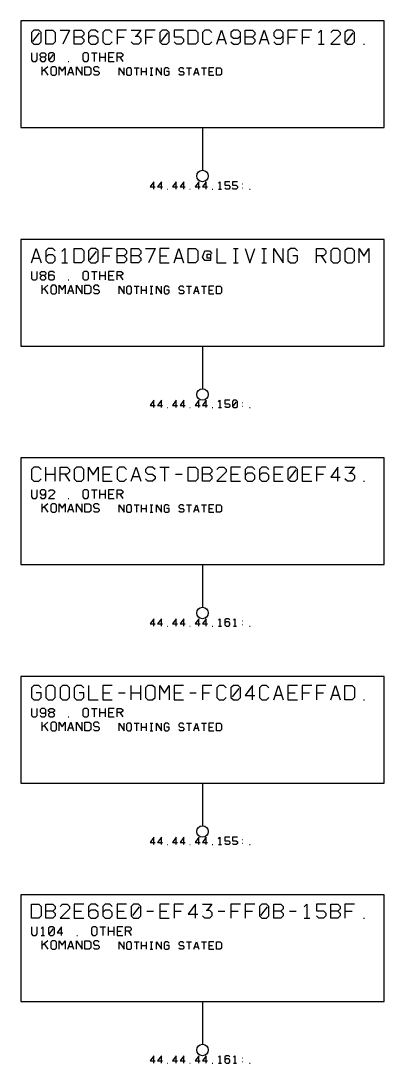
# Model space of a CAD drawing. Header units: millimetres. Extents: x 10 to 2534, y 10 to 1372.
# Drawn here: x 880.5 to 982.5, y 395.9 to 688.8 of the extents above; entities that cross this region are included whole.
import ezdxf

# ---------------------------------------------------------------- set-up
doc = ezdxf.new("R2010")
doc.units = ezdxf.units.MM
for name, color, linetype, lineweight in [('DEVICE', 7, 'CONTINUOUS', 25), ('LABEL', 8, 'CONTINUOUS', 25), ('PANE', 250, 'CONTINUOUS', 25), ('POINT', 4, 'CONTINUOUS', 25), ('PORT_BUS', 5, 'CONTINUOUS', 25)]:
    doc.layers.add(name, color=color, linetype=linetype, lineweight=lineweight)

msp = doc.modelspace()

# ---------------------------------------------------------------- linework, layer by layer
at = {"layer": 'DEVICE'}
for points in [[(880.5, 658.8), (982.5, 658.8), (982.5, 688.8), (880.5, 688.8)], [(880.5, 597.4), (982.5, 597.4), (982.5, 627.4), (880.5, 627.4)], [(880.5, 536), (982.5, 536), (982.5, 566), (880.5, 566)], [(880.5, 474.6), (982.5, 474.6), (982.5, 504.6), (880.5, 504.6)], [(880.5, 413.2), (982.5, 413.2), (982.5, 443.2), (880.5, 443.2)]]:
    msp.add_lwpolyline(points, close=True, dxfattribs=at)
at = {"layer": 'LABEL'}
for points in [[(884.166667, 682.2), (885.5, 682.2), (886.166667, 682.866667), (886.166667, 685.533333), (885.5, 686.2), (884.166667, 686.2), (883.5, 685.533333), (883.5, 682.866667), (884.166667, 682.2)], [(883.9, 683), (885.766667, 685.4)], [(887.5, 682.2), (887.5, 686.2), (889.5, 686.2), (890.166667, 685.533333), (890.166667, 682.866667), (889.5, 682.2), (887.5, 682.2)], [(891.5, 686.2), (894.166667, 686.2), (892.3, 682.2)], [(895.5, 682.2), (895.5, 686.2), (897.5, 686.2), (898.166667, 685.533333), (898.166667, 684.866667), (897.5, 684.2), (895.5, 684.2)], [(902.166667, 685.533333), (901.5, 686.2), (900.166667, 686.2), (899.5, 685.533333), (899.5, 682.866667), (900.166667, 682.2), (901.5, 682.2), (902.166667, 682.866667), (902.166667, 683.8), (901.5, 684.466667), (900.166667, 684.466667), (899.5, 683.8)], [(906.166667, 685.533333), (905.5, 686.2), (904.166667, 686.2), (903.5, 685.533333), (903.5, 682.866667), (904.166667, 682.2), (905.5, 682.2), (906.166667, 682.866667)], [(910.166667, 686.2), (907.5, 686.2), (907.5, 682.2)], [(911.5, 686.2), (914.166667, 686.2), (912.833333, 684.466667)], [(918.166667, 686.2), (915.5, 686.2), (915.5, 682.2)], [(920.166667, 682.2), (921.5, 682.2), (922.166667, 682.866667), (922.166667, 685.533333), (921.5, 686.2), (920.166667, 686.2), (919.5, 685.533333), (919.5, 682.866667), (920.166667, 682.2)], [(919.9, 683), (921.766667, 685.4)], [(926.166667, 686.2), (923.5, 686.2), (923.5, 684.333333), (925.5, 684.333333), (926.166667, 683.666667), (926.166667, 682.866667), (925.5, 682.2), (924.166667, 682.2), (923.5, 682.866667)], [(927.5, 682.2), (927.5, 686.2), (929.5, 686.2), (930.166667, 685.533333), (930.166667, 682.866667), (929.5, 682.2), (927.5, 682.2)], [(934.166667, 685.533333), (933.5, 686.2), (932.166667, 686.2), (931.5, 685.533333), (931.5, 682.866667), (932.166667, 682.2), (933.5, 682.2), (934.166667, 682.866667)], [(935.5, 682.2), (936.833333, 686.2), (938.166667, 682.2)], [(939.5, 682.866667), (940.166667, 682.2), (941.5, 682.2), (942.166667, 682.866667), (942.166667, 685.533333), (941.5, 686.2), (940.166667, 686.2), (939.5, 685.533333), (939.5, 684.6), (940.166667, 683.933333), (941.5, 683.933333), (942.166667, 684.6)], [(943.5, 682.2), (943.5, 686.2), (945.5, 686.2), (946.166667, 685.533333), (946.166667, 684.866667), (945.5, 684.2), (943.5, 684.2)], [(947.5, 682.2), (948.833333, 686.2), (950.166667, 682.2)], [(951.5, 682.866667), (952.166667, 682.2), (953.5, 682.2), (954.166667, 682.866667), (954.166667, 685.533333), (953.5, 686.2), (952.166667, 686.2), (951.5, 685.533333), (951.5, 684.6), (952.166667, 683.933333), (953.5, 683.933333), (954.166667, 684.6)], [(958.166667, 686.2), (955.5, 686.2), (955.5, 682.2)], [(962.166667, 686.2), (959.5, 686.2), (959.5, 682.2)], [(964.033333, 685.4), (964.833333, 686.2), (964.833333, 682.2)], [(967.5, 685.533333), (968.166667, 686.2), (969.5, 686.2), (970.166667, 685.533333), (970.166667, 684.866667), (967.5, 682.2), (970.166667, 682.2)], [(972.166667, 682.2), (973.5, 682.2), (974.166667, 682.866667), (974.166667, 685.533333), (973.5, 686.2), (972.166667, 686.2), (971.5, 685.533333), (971.5, 682.866667), (972.166667, 682.2)], [(971.9, 683), (973.766667, 685.4)], [(897.5, 684.2), (898.166667, 683.533333), (898.166667, 682.866667), (897.5, 682.2), (895.5, 682.2)], [(907.5, 684.2), (909.5, 684.2)], [(912.566667, 684.466667), (913.5, 684.466667), (914.166667, 683.8), (914.166667, 682.866667), (913.5, 682.2), (912.166667, 682.2), (911.5, 682.866667)], [(915.5, 684.2), (917.5, 684.2)], [(935.966667, 683.533333), (937.7, 683.533333)], [(945.5, 684.2), (946.166667, 683.533333), (946.166667, 682.866667), (945.5, 682.2), (943.5, 682.2)], [(947.966667, 683.533333), (949.7, 683.533333)], [(955.5, 684.2), (957.5, 684.2)], [(959.5, 684.2), (961.5, 684.2)], [(883.5, 679.8), (883.5, 677.8), (883.9, 677.4), (884.7, 677.4), (885.1, 677.8), (885.1, 679.8)], [(886.3, 678.6), (885.9, 679), (885.9, 679.4), (886.3, 679.8), (887.1, 679.8), (887.5, 679.4), (887.5, 679), (887.1, 678.6), (886.3, 678.6), (885.9, 678.2), (885.9, 677.8), (886.3, 677.4), (887.1, 677.4), (887.5, 677.8), (887.5, 678.2), (887.1, 678.6)], [(888.7, 677.4), (889.5, 677.4), (889.9, 677.8), (889.9, 679.4), (889.5, 679.8), (888.7, 679.8), (888.3, 679.4), (888.3, 677.8), (888.7, 677.4)], [(898.3, 677.4), (899.1, 677.4), (899.5, 677.8), (899.5, 679.4), (899.1, 679.8), (898.3, 679.8), (897.9, 679.4), (897.9, 677.8), (898.3, 677.4)], [(900.3, 679.8), (901.9, 679.8)], [(901.1, 679.8), (901.1, 677.4)], [(902.7, 677.4), (902.7, 679.8)], [(904.3, 677.4), (904.3, 679.8)], [(906.7, 679.8), (905.1, 679.8), (905.1, 677.4), (906.7, 677.4)], [(907.5, 677.4), (907.5, 679.8), (908.7, 679.8), (909.1, 679.4), (909.1, 679), (908.7, 678.6), (907.5, 678.6)], [(964.033333, 682.2), (965.633333, 682.2)], [(976.7, 682.2), (976.966667, 682.2)], [(888.54, 677.88), (889.66, 679.32)], [(893.82, 677.4), (893.98, 677.4)], [(902.7, 678.6), (904.3, 678.6)], [(905.1, 678.6), (906.3, 678.6)], [(908.3, 678.6), (909.1, 677.4)], [(917.85, 641.5), (917.85, 643.6), (916.8, 642.13), (918.2, 642.13)], [(919.95, 641.5), (919.95, 643.6), (918.9, 642.13), (920.3, 642.13)], [(921.63, 641.5), (921.77, 641.5)], [(924.15, 641.5), (924.15, 643.6), (923.1, 642.13), (924.5, 642.13)], [(926.25, 641.5), (926.25, 643.6), (925.2, 642.13), (926.6, 642.13)], [(927.93, 641.5), (928.07, 641.5)], [(930.45, 641.5), (930.45, 643.6), (929.4, 642.13), (930.8, 642.13)], [(932.55, 641.5), (932.55, 643.6), (931.5, 642.13), (932.9, 642.13)], [(934.23, 641.5), (934.37, 641.5)], [(935.98, 643.18), (936.4, 643.6), (936.4, 641.5)], [(935.98, 641.5), (936.82, 641.5)], [(939.2, 643.6), (937.8, 643.6), (937.8, 642.62), (938.85, 642.62), (939.2, 642.27), (939.2, 641.85), (938.85, 641.5), (938.15, 641.5), (937.8, 641.85)], [(941.3, 643.6), (939.9, 643.6), (939.9, 642.62), (940.95, 642.62), (941.3, 642.27), (941.3, 641.85), (940.95, 641.5), (940.25, 641.5), (939.9, 641.85)], [(942.63, 642.97), (942.77, 642.97)], [(942.63, 641.92), (942.77, 641.92)], [(944.73, 641.5), (944.87, 641.5)], [(883.5, 620.8), (884.833333, 624.8), (886.166667, 620.8)], [(890.166667, 624.133333), (889.5, 624.8), (888.166667, 624.8), (887.5, 624.133333), (887.5, 621.466667), (888.166667, 620.8), (889.5, 620.8), (890.166667, 621.466667), (890.166667, 622.4), (889.5, 623.066667), (888.166667, 623.066667), (887.5, 622.4)], [(892.033333, 624), (892.833333, 624.8), (892.833333, 620.8)], [(895.5, 620.8), (895.5, 624.8), (897.5, 624.8), (898.166667, 624.133333), (898.166667, 621.466667), (897.5, 620.8), (895.5, 620.8)], [(900.166667, 620.8), (901.5, 620.8), (902.166667, 621.466667), (902.166667, 624.133333), (901.5, 624.8), (900.166667, 624.8), (899.5, 624.133333), (899.5, 621.466667), (900.166667, 620.8)], [(899.9, 621.6), (901.766667, 624)], [(906.166667, 624.8), (903.5, 624.8), (903.5, 620.8)], [(907.5, 620.8), (907.5, 624.8), (909.5, 624.8), (910.166667, 624.133333), (910.166667, 623.466667), (909.5, 622.8), (907.5, 622.8)], [(911.5, 620.8), (911.5, 624.8), (913.5, 624.8), (914.166667, 624.133333), (914.166667, 623.466667), (913.5, 622.8), (911.5, 622.8)], [(915.5, 624.8), (918.166667, 624.8), (916.3, 620.8)], [(922.166667, 624.8), (919.5, 624.8), (919.5, 620.8), (922.166667, 620.8)], [(923.5, 620.8), (924.833333, 624.8), (926.166667, 620.8)], [(927.5, 620.8), (927.5, 624.8), (929.5, 624.8), (930.166667, 624.133333), (930.166667, 621.466667), (929.5, 620.8), (927.5, 620.8)], [(933.766667, 622.133333), (932.833333, 622.133333), (932.833333, 623.2), (933.766667, 623.2), (933.766667, 621.466667), (932.166667, 621.466667), (931.5, 622.4), (932.166667, 624.133333), (933.5, 624.133333), (934.166667, 623.466667)], [(935.5, 624.8), (935.5, 620.8), (938.166667, 620.8)], [(940.166667, 624.8), (941.5, 624.8)], [(940.833333, 620.8), (940.833333, 624.8)], [(943.5, 624.8), (944.833333, 620.8), (946.166667, 624.8)], [(948.166667, 624.8), (949.5, 624.8)], [(948.833333, 620.8), (948.833333, 624.8)], [(951.5, 620.8), (951.5, 624.8), (954.166667, 620.8), (954.166667, 624.8)], [(958.166667, 624.133333), (957.5, 624.8), (956.166667, 624.8), (955.5, 624.133333), (955.5, 621.466667), (956.166667, 620.8), (957.5, 620.8), (958.166667, 621.466667), (958.166667, 622.8), (956.833333, 622.8)], [(963.5, 620.8), (963.5, 624.8), (965.5, 624.8), (966.166667, 624.133333), (966.166667, 623.466667), (965.5, 622.8), (963.5, 622.8)], [(968.166667, 620.8), (969.5, 620.8), (970.166667, 621.466667), (970.166667, 624.133333), (969.5, 624.8), (968.166667, 624.8), (967.5, 624.133333), (967.5, 621.466667), (968.166667, 620.8)], [(972.166667, 620.8), (973.5, 620.8), (974.166667, 621.466667), (974.166667, 624.133333), (973.5, 624.8), (972.166667, 624.8), (971.5, 624.133333), (971.5, 621.466667), (972.166667, 620.8)], [(975.5, 620.8), (975.5, 624.8), (976.833333, 622.666667), (978.166667, 624.8), (978.166667, 620.8)], [(883.966667, 622.133333), (885.7, 622.133333)], [(903.5, 622.8), (905.5, 622.8)], [(909.5, 622.8), (910.166667, 622.133333), (910.166667, 621.466667), (909.5, 620.8), (907.5, 620.8)], [(913.5, 622.8), (914.166667, 622.133333), (914.166667, 621.466667), (913.5, 620.8), (911.5, 620.8)], [(919.5, 622.8), (921.5, 622.8)], [(923.966667, 622.133333), (925.7, 622.133333)], [(964.833333, 622.8), (966.166667, 620.8)], [(883.5, 618.4), (883.5, 616.4), (883.9, 616), (884.7, 616), (885.1, 616.4), (885.1, 618.4)], [(886.3, 617.2), (885.9, 617.6), (885.9, 618), (886.3, 618.4), (887.1, 618.4), (887.5, 618), (887.5, 617.6), (887.1, 617.2), (886.3, 617.2), (885.9, 616.8), (885.9, 616.4), (886.3, 616), (887.1, 616), (887.5, 616.4), (887.5, 616.8), (887.1, 617.2)], [(889.9, 618), (889.5, 618.4), (888.7, 618.4), (888.3, 618), (888.3, 616.4), (888.7, 616), (889.5, 616), (889.9, 616.4), (889.9, 616.96), (889.5, 617.36), (888.7, 617.36), (888.3, 616.96)], [(892.033333, 620.8), (893.633333, 620.8)], [(898.3, 616), (899.1, 616), (899.5, 616.4), (899.5, 618), (899.1, 618.4), (898.3, 618.4), (897.9, 618), (897.9, 616.4), (898.3, 616)], [(900.3, 618.4), (901.9, 618.4)], [(901.1, 618.4), (901.1, 616)], [(902.7, 616), (902.7, 618.4)], [(904.3, 616), (904.3, 618.4)], [(906.7, 618.4), (905.1, 618.4), (905.1, 616), (906.7, 616)], [(907.5, 616), (907.5, 618.4), (908.7, 618.4), (909.1, 618), (909.1, 617.6), (908.7, 617.2), (907.5, 617.2)], [(940.166667, 620.8), (941.5, 620.8)], [(948.166667, 620.8), (949.5, 620.8)], [(893.82, 616), (893.98, 616)], [(902.7, 617.2), (904.3, 617.2)], [(905.1, 617.2), (906.3, 617.2)], [(908.3, 617.2), (909.1, 616)], [(917.85, 580.1), (917.85, 582.2), (916.8, 580.73), (918.2, 580.73)], [(919.95, 580.1), (919.95, 582.2), (918.9, 580.73), (920.3, 580.73)], [(921.63, 580.1), (921.77, 580.1)], [(924.15, 580.1), (924.15, 582.2), (923.1, 580.73), (924.5, 580.73)], [(926.25, 580.1), (926.25, 582.2), (925.2, 580.73), (926.6, 580.73)], [(927.93, 580.1), (928.07, 580.1)], [(930.45, 580.1), (930.45, 582.2), (929.4, 580.73), (930.8, 580.73)], [(932.55, 580.1), (932.55, 582.2), (931.5, 580.73), (932.9, 580.73)], [(934.23, 580.1), (934.37, 580.1)], [(935.98, 581.78), (936.4, 582.2), (936.4, 580.1)], [(935.98, 580.1), (936.82, 580.1)], [(939.2, 582.2), (937.8, 582.2), (937.8, 581.22), (938.85, 581.22), (939.2, 580.87), (939.2, 580.45), (938.85, 580.1), (938.15, 580.1), (937.8, 580.45)], [(940.25, 580.1), (940.95, 580.1), (941.3, 580.45), (941.3, 581.85), (940.95, 582.2), (940.25, 582.2), (939.9, 581.85), (939.9, 580.45), (940.25, 580.1)], [(940.11, 580.52), (941.09, 581.78)], [(942.63, 581.57), (942.77, 581.57)], [(942.63, 580.52), (942.77, 580.52)], [(944.73, 580.1), (944.87, 580.1)], [(886.166667, 562.733333), (885.5, 563.4), (884.166667, 563.4), (883.5, 562.733333), (883.5, 560.066667), (884.166667, 559.4), (885.5, 559.4), (886.166667, 560.066667)], [(887.5, 559.4), (887.5, 563.4)], [(890.166667, 559.4), (890.166667, 563.4)], [(891.5, 559.4), (891.5, 563.4), (893.5, 563.4), (894.166667, 562.733333), (894.166667, 562.066667), (893.5, 561.4), (891.5, 561.4)], [(896.166667, 559.4), (897.5, 559.4), (898.166667, 560.066667), (898.166667, 562.733333), (897.5, 563.4), (896.166667, 563.4), (895.5, 562.733333), (895.5, 560.066667), (896.166667, 559.4)], [(899.5, 559.4), (899.5, 563.4), (900.833333, 561.266667), (902.166667, 563.4), (902.166667, 559.4)], [(906.166667, 563.4), (903.5, 563.4), (903.5, 559.4), (906.166667, 559.4)], [(910.166667, 562.733333), (909.5, 563.4), (908.166667, 563.4), (907.5, 562.733333), (907.5, 560.066667), (908.166667, 559.4), (909.5, 559.4), (910.166667, 560.066667)], [(911.5, 559.4), (912.833333, 563.4), (914.166667, 559.4)], [(918.166667, 562.733333), (917.5, 563.4), (916.166667, 563.4), (915.5, 562.733333), (915.5, 562.066667), (916.166667, 561.4), (917.5, 561.4), (918.166667, 560.733333), (918.166667, 560.066667), (917.5, 559.4), (916.166667, 559.4), (915.5, 560.066667)], [(919.5, 563.4), (922.166667, 563.4)], [(920.833333, 563.4), (920.833333, 559.4)], [(927.5, 559.4), (927.5, 563.4), (929.5, 563.4), (930.166667, 562.733333), (930.166667, 560.066667), (929.5, 559.4), (927.5, 559.4)], [(931.5, 559.4), (931.5, 563.4), (933.5, 563.4), (934.166667, 562.733333), (934.166667, 562.066667), (933.5, 561.4), (931.5, 561.4)], [(935.5, 562.733333), (936.166667, 563.4), (937.5, 563.4), (938.166667, 562.733333), (938.166667, 562.066667), (935.5, 559.4), (938.166667, 559.4)], [(942.166667, 563.4), (939.5, 563.4), (939.5, 559.4), (942.166667, 559.4)], [(946.166667, 562.733333), (945.5, 563.4), (944.166667, 563.4), (943.5, 562.733333), (943.5, 560.066667), (944.166667, 559.4), (945.5, 559.4), (946.166667, 560.066667), (946.166667, 561), (945.5, 561.666667), (944.166667, 561.666667), (943.5, 561)], [(950.166667, 562.733333), (949.5, 563.4), (948.166667, 563.4), (947.5, 562.733333), (947.5, 560.066667), (948.166667, 559.4), (949.5, 559.4), (950.166667, 560.066667), (950.166667, 561), (949.5, 561.666667), (948.166667, 561.666667), (947.5, 561)], [(954.166667, 563.4), (951.5, 563.4), (951.5, 559.4), (954.166667, 559.4)], [(956.166667, 559.4), (957.5, 559.4), (958.166667, 560.066667), (958.166667, 562.733333), (957.5, 563.4), (956.166667, 563.4), (955.5, 562.733333), (955.5, 560.066667), (956.166667, 559.4)], [(955.9, 560.2), (957.766667, 562.6)], [(962.166667, 563.4), (959.5, 563.4), (959.5, 559.4), (962.166667, 559.4)], [(966.166667, 563.4), (963.5, 563.4), (963.5, 559.4)], [(969.5, 559.4), (969.5, 563.4), (967.5, 560.6), (970.166667, 560.6)], [(971.5, 563.4), (974.166667, 563.4), (972.833333, 561.666667)], [(887.5, 561.4), (890.166667, 561.4)], [(892.833333, 561.4), (894.166667, 559.4)], [(903.5, 561.4), (905.5, 561.4)], [(911.966667, 560.733333), (913.7, 560.733333)], [(923.9, 561.4), (925.766667, 561.4)], [(933.5, 561.4), (934.166667, 560.733333), (934.166667, 560.066667), (933.5, 559.4), (931.5, 559.4)], [(939.5, 561.4), (941.5, 561.4)], [(951.5, 561.4), (953.5, 561.4)], [(959.5, 561.4), (961.5, 561.4)], [(963.5, 561.4), (965.5, 561.4)], [(972.566667, 561.666667), (973.5, 561.666667), (974.166667, 561), (974.166667, 560.066667), (973.5, 559.4), (972.166667, 559.4), (971.5, 560.066667)], [(883.5, 557), (883.5, 555), (883.9, 554.6), (884.7, 554.6), (885.1, 555), (885.1, 557)], [(885.9, 555), (886.3, 554.6), (887.1, 554.6), (887.5, 555), (887.5, 556.6), (887.1, 557), (886.3, 557), (885.9, 556.6), (885.9, 556.04), (886.3, 555.64), (887.1, 555.64), (887.5, 556.04)], [(888.3, 556.6), (888.7, 557), (889.5, 557), (889.9, 556.6), (889.9, 556.2), (888.3, 554.6), (889.9, 554.6)], [(898.3, 554.6), (899.1, 554.6), (899.5, 555), (899.5, 556.6), (899.1, 557), (898.3, 557), (897.9, 556.6), (897.9, 555), (898.3, 554.6)], [(900.3, 557), (901.9, 557)], [(901.1, 557), (901.1, 554.6)], [(902.7, 554.6), (902.7, 557)], [(904.3, 554.6), (904.3, 557)], [(906.7, 557), (905.1, 557), (905.1, 554.6), (906.7, 554.6)], [(907.5, 554.6), (907.5, 557), (908.7, 557), (909.1, 556.6), (909.1, 556.2), (908.7, 555.8), (907.5, 555.8)], [(976.7, 559.4), (976.966667, 559.4)], [(893.82, 554.6), (893.98, 554.6)], [(902.7, 555.8), (904.3, 555.8)], [(905.1, 555.8), (906.3, 555.8)], [(908.3, 555.8), (909.1, 554.6)], [(917.85, 518.7), (917.85, 520.8), (916.8, 519.33), (918.2, 519.33)], [(919.95, 518.7), (919.95, 520.8), (918.9, 519.33), (920.3, 519.33)], [(921.63, 518.7), (921.77, 518.7)], [(924.15, 518.7), (924.15, 520.8), (923.1, 519.33), (924.5, 519.33)], [(926.25, 518.7), (926.25, 520.8), (925.2, 519.33), (926.6, 519.33)], [(927.93, 518.7), (928.07, 518.7)], [(930.45, 518.7), (930.45, 520.8), (929.4, 519.33), (930.8, 519.33)], [(932.55, 518.7), (932.55, 520.8), (931.5, 519.33), (932.9, 519.33)], [(934.23, 518.7), (934.37, 518.7)], [(935.98, 520.38), (936.4, 520.8), (936.4, 518.7)], [(935.98, 518.7), (936.82, 518.7)], [(939.2, 520.45), (938.85, 520.8), (938.15, 520.8), (937.8, 520.45), (937.8, 519.05), (938.15, 518.7), (938.85, 518.7), (939.2, 519.05), (939.2, 519.54), (938.85, 519.89), (938.15, 519.89), (937.8, 519.54)], [(940.18, 520.38), (940.6, 520.8), (940.6, 518.7)], [(940.18, 518.7), (941.02, 518.7)], [(942.63, 520.17), (942.77, 520.17)], [(942.63, 519.12), (942.77, 519.12)], [(944.73, 518.7), (944.87, 518.7)], [(886.166667, 501.333333), (885.5, 502), (884.166667, 502), (883.5, 501.333333), (883.5, 498.666667), (884.166667, 498), (885.5, 498), (886.166667, 498.666667), (886.166667, 500), (884.833333, 500)], [(888.166667, 498), (889.5, 498), (890.166667, 498.666667), (890.166667, 501.333333), (889.5, 502), (888.166667, 502), (887.5, 501.333333), (887.5, 498.666667), (888.166667, 498)], [(892.166667, 498), (893.5, 498), (894.166667, 498.666667), (894.166667, 501.333333), (893.5, 502), (892.166667, 502), (891.5, 501.333333), (891.5, 498.666667), (892.166667, 498)], [(898.166667, 501.333333), (897.5, 502), (896.166667, 502), (895.5, 501.333333), (895.5, 498.666667), (896.166667, 498), (897.5, 498), (898.166667, 498.666667), (898.166667, 500), (896.833333, 500)], [(899.5, 502), (899.5, 498), (902.166667, 498)], [(906.166667, 502), (903.5, 502), (903.5, 498), (906.166667, 498)], [(911.5, 498), (911.5, 502)], [(914.166667, 498), (914.166667, 502)], [(916.166667, 498), (917.5, 498), (918.166667, 498.666667), (918.166667, 501.333333), (917.5, 502), (916.166667, 502), (915.5, 501.333333), (915.5, 498.666667), (916.166667, 498)], [(919.5, 498), (919.5, 502), (920.833333, 499.866667), (922.166667, 502), (922.166667, 498)], [(926.166667, 502), (923.5, 502), (923.5, 498), (926.166667, 498)], [(934.166667, 502), (931.5, 502), (931.5, 498)], [(938.166667, 501.333333), (937.5, 502), (936.166667, 502), (935.5, 501.333333), (935.5, 498.666667), (936.166667, 498), (937.5, 498), (938.166667, 498.666667)], [(940.166667, 498), (941.5, 498), (942.166667, 498.666667), (942.166667, 501.333333), (941.5, 502), (940.166667, 502), (939.5, 501.333333), (939.5, 498.666667), (940.166667, 498)], [(939.9, 498.8), (941.766667, 501.2)], [(945.5, 498), (945.5, 502), (943.5, 499.2), (946.166667, 499.2)], [(950.166667, 501.333333), (949.5, 502), (948.166667, 502), (947.5, 501.333333), (947.5, 498.666667), (948.166667, 498), (949.5, 498), (950.166667, 498.666667)], [(951.5, 498), (952.833333, 502), (954.166667, 498)], [(958.166667, 502), (955.5, 502), (955.5, 498), (958.166667, 498)], [(962.166667, 502), (959.5, 502), (959.5, 498)], [(966.166667, 502), (963.5, 502), (963.5, 498)], [(967.5, 498), (968.833333, 502), (970.166667, 498)], [(971.5, 498), (971.5, 502), (973.5, 502), (974.166667, 501.333333), (974.166667, 498.666667), (973.5, 498), (971.5, 498)], [(903.5, 500), (905.5, 500)], [(907.9, 500), (909.766667, 500)], [(911.5, 500), (914.166667, 500)], [(923.5, 500), (925.5, 500)], [(927.9, 500), (929.766667, 500)], [(931.5, 500), (933.5, 500)], [(951.966667, 499.333333), (953.7, 499.333333)], [(955.5, 500), (957.5, 500)], [(959.5, 500), (961.5, 500)], [(963.5, 500), (965.5, 500)], [(967.966667, 499.333333), (969.7, 499.333333)], [(976.7, 498), (976.966667, 498)], [(883.5, 495.6), (883.5, 493.6), (883.9, 493.2), (884.7, 493.2), (885.1, 493.6), (885.1, 495.6)], [(885.9, 493.6), (886.3, 493.2), (887.1, 493.2), (887.5, 493.6), (887.5, 495.2), (887.1, 495.6), (886.3, 495.6), (885.9, 495.2), (885.9, 494.64), (886.3, 494.24), (887.1, 494.24), (887.5, 494.64)], [(888.7, 494.4), (888.3, 494.8), (888.3, 495.2), (888.7, 495.6), (889.5, 495.6), (889.9, 495.2), (889.9, 494.8), (889.5, 494.4), (888.7, 494.4), (888.3, 494), (888.3, 493.6), (888.7, 493.2), (889.5, 493.2), (889.9, 493.6), (889.9, 494), (889.5, 494.4)], [(898.3, 493.2), (899.1, 493.2), (899.5, 493.6), (899.5, 495.2), (899.1, 495.6), (898.3, 495.6), (897.9, 495.2), (897.9, 493.6), (898.3, 493.2)], [(900.3, 495.6), (901.9, 495.6)], [(901.1, 495.6), (901.1, 493.2)], [(902.7, 493.2), (902.7, 495.6)], [(904.3, 493.2), (904.3, 495.6)], [(906.7, 495.6), (905.1, 495.6), (905.1, 493.2), (906.7, 493.2)], [(907.5, 493.2), (907.5, 495.6), (908.7, 495.6), (909.1, 495.2), (909.1, 494.8), (908.7, 494.4), (907.5, 494.4)], [(893.82, 493.2), (893.98, 493.2)], [(902.7, 494.4), (904.3, 494.4)], [(905.1, 494.4), (906.3, 494.4)], [(908.3, 494.4), (909.1, 493.2)], [(917.85, 457.3), (917.85, 459.4), (916.8, 457.93), (918.2, 457.93)], [(919.95, 457.3), (919.95, 459.4), (918.9, 457.93), (920.3, 457.93)], [(921.63, 457.3), (921.77, 457.3)], [(924.15, 457.3), (924.15, 459.4), (923.1, 457.93), (924.5, 457.93)], [(926.25, 457.3), (926.25, 459.4), (925.2, 457.93), (926.6, 457.93)], [(927.93, 457.3), (928.07, 457.3)], [(930.45, 457.3), (930.45, 459.4), (929.4, 457.93), (930.8, 457.93)], [(932.55, 457.3), (932.55, 459.4), (931.5, 457.93), (932.9, 457.93)], [(934.23, 457.3), (934.37, 457.3)], [(935.98, 458.98), (936.4, 459.4), (936.4, 457.3)], [(935.98, 457.3), (936.82, 457.3)], [(939.2, 459.4), (937.8, 459.4), (937.8, 458.42), (938.85, 458.42), (939.2, 458.07), (939.2, 457.65), (938.85, 457.3), (938.15, 457.3), (937.8, 457.65)], [(941.3, 459.4), (939.9, 459.4), (939.9, 458.42), (940.95, 458.42), (941.3, 458.07), (941.3, 457.65), (940.95, 457.3), (940.25, 457.3), (939.9, 457.65)], [(942.63, 458.77), (942.77, 458.77)], [(942.63, 457.72), (942.77, 457.72)], [(944.73, 457.3), (944.87, 457.3)], [(883.5, 436.6), (883.5, 440.6), (885.5, 440.6), (886.166667, 439.933333), (886.166667, 437.266667), (885.5, 436.6), (883.5, 436.6)], [(887.5, 436.6), (887.5, 440.6), (889.5, 440.6), (890.166667, 439.933333), (890.166667, 439.266667), (889.5, 438.6), (887.5, 438.6)], [(891.5, 439.933333), (892.166667, 440.6), (893.5, 440.6), (894.166667, 439.933333), (894.166667, 439.266667), (891.5, 436.6), (894.166667, 436.6)], [(898.166667, 440.6), (895.5, 440.6), (895.5, 436.6), (898.166667, 436.6)], [(902.166667, 439.933333), (901.5, 440.6), (900.166667, 440.6), (899.5, 439.933333), (899.5, 437.266667), (900.166667, 436.6), (901.5, 436.6), (902.166667, 437.266667), (902.166667, 438.2), (901.5, 438.866667), (900.166667, 438.866667), (899.5, 438.2)], [(906.166667, 439.933333), (905.5, 440.6), (904.166667, 440.6), (903.5, 439.933333), (903.5, 437.266667), (904.166667, 436.6), (905.5, 436.6), (906.166667, 437.266667), (906.166667, 438.2), (905.5, 438.866667), (904.166667, 438.866667), (903.5, 438.2)], [(910.166667, 440.6), (907.5, 440.6), (907.5, 436.6), (910.166667, 436.6)], [(912.166667, 436.6), (913.5, 436.6), (914.166667, 437.266667), (914.166667, 439.933333), (913.5, 440.6), (912.166667, 440.6), (911.5, 439.933333), (911.5, 437.266667), (912.166667, 436.6)], [(911.9, 437.4), (913.766667, 439.8)], [(922.166667, 440.6), (919.5, 440.6), (919.5, 436.6), (922.166667, 436.6)], [(926.166667, 440.6), (923.5, 440.6), (923.5, 436.6)], [(929.5, 436.6), (929.5, 440.6), (927.5, 437.8), (930.166667, 437.8)], [(931.5, 440.6), (934.166667, 440.6), (932.833333, 438.866667)], [(942.166667, 440.6), (939.5, 440.6), (939.5, 436.6)], [(946.166667, 440.6), (943.5, 440.6), (943.5, 436.6)], [(948.166667, 436.6), (949.5, 436.6), (950.166667, 437.266667), (950.166667, 439.933333), (949.5, 440.6), (948.166667, 440.6), (947.5, 439.933333), (947.5, 437.266667), (948.166667, 436.6)], [(947.9, 437.4), (949.766667, 439.8)], [(951.5, 436.6), (951.5, 440.6), (953.5, 440.6), (954.166667, 439.933333), (954.166667, 439.266667), (953.5, 438.6), (951.5, 438.6)], [(960.033333, 439.8), (960.833333, 440.6), (960.833333, 436.6)], [(966.166667, 440.6), (963.5, 440.6), (963.5, 438.733333), (965.5, 438.733333), (966.166667, 438.066667), (966.166667, 437.266667), (965.5, 436.6), (964.166667, 436.6), (963.5, 437.266667)], [(967.5, 436.6), (967.5, 440.6), (969.5, 440.6), (970.166667, 439.933333), (970.166667, 439.266667), (969.5, 438.6), (967.5, 438.6)], [(974.166667, 440.6), (971.5, 440.6), (971.5, 436.6)], [(889.5, 438.6), (890.166667, 437.933333), (890.166667, 437.266667), (889.5, 436.6), (887.5, 436.6)], [(895.5, 438.6), (897.5, 438.6)], [(907.5, 438.6), (909.5, 438.6)], [(915.9, 438.6), (917.766667, 438.6)], [(919.5, 438.6), (921.5, 438.6)], [(923.5, 438.6), (925.5, 438.6)], [(932.566667, 438.866667), (933.5, 438.866667), (934.166667, 438.2), (934.166667, 437.266667), (933.5, 436.6), (932.166667, 436.6), (931.5, 437.266667)], [(935.9, 438.6), (937.766667, 438.6)], [(939.5, 438.6), (941.5, 438.6)], [(943.5, 438.6), (945.5, 438.6)], [(953.5, 438.6), (954.166667, 437.933333), (954.166667, 437.266667), (953.5, 436.6), (951.5, 436.6)], [(955.9, 438.6), (957.766667, 438.6)], [(960.033333, 436.6), (961.633333, 436.6)], [(969.5, 438.6), (970.166667, 437.933333), (970.166667, 437.266667), (969.5, 436.6), (967.5, 436.6)], [(971.5, 438.6), (973.5, 438.6)], [(976.7, 436.6), (976.966667, 436.6)], [(883.5, 434.2), (883.5, 432.2), (883.9, 431.8), (884.7, 431.8), (885.1, 432.2), (885.1, 434.2)], [(886.22, 433.72), (886.7, 434.2), (886.7, 431.8)], [(888.7, 431.8), (889.5, 431.8), (889.9, 432.2), (889.9, 433.8), (889.5, 434.2), (888.7, 434.2), (888.3, 433.8), (888.3, 432.2), (888.7, 431.8)], [(888.54, 432.28), (889.66, 433.72)], [(891.9, 431.8), (891.9, 434.2), (890.7, 432.52), (892.3, 432.52)], [(900.7, 431.8), (901.5, 431.8), (901.9, 432.2), (901.9, 433.8), (901.5, 434.2), (900.7, 434.2), (900.3, 433.8), (900.3, 432.2), (900.7, 431.8)], [(902.7, 434.2), (904.3, 434.2)], [(903.5, 434.2), (903.5, 431.8)], [(905.1, 431.8), (905.1, 434.2)], [(906.7, 431.8), (906.7, 434.2)], [(909.1, 434.2), (907.5, 434.2), (907.5, 431.8), (909.1, 431.8)], [(909.9, 431.8), (909.9, 434.2), (911.1, 434.2), (911.5, 433.8), (911.5, 433.4), (911.1, 433), (909.9, 433)], [(886.22, 431.8), (887.18, 431.8)], [(896.22, 431.8), (896.38, 431.8)], [(905.1, 433), (906.7, 433)], [(907.5, 433), (908.7, 433)], [(910.7, 433), (911.5, 431.8)], [(917.85, 395.9), (917.85, 398), (916.8, 396.53), (918.2, 396.53)], [(919.95, 395.9), (919.95, 398), (918.9, 396.53), (920.3, 396.53)], [(921.63, 395.9), (921.77, 395.9)], [(924.15, 395.9), (924.15, 398), (923.1, 396.53), (924.5, 396.53)], [(926.25, 395.9), (926.25, 398), (925.2, 396.53), (926.6, 396.53)], [(927.93, 395.9), (928.07, 395.9)], [(930.45, 395.9), (930.45, 398), (929.4, 396.53), (930.8, 396.53)], [(932.55, 395.9), (932.55, 398), (931.5, 396.53), (932.9, 396.53)], [(934.23, 395.9), (934.37, 395.9)], [(935.98, 397.58), (936.4, 398), (936.4, 395.9)], [(935.98, 395.9), (936.82, 395.9)], [(939.2, 397.65), (938.85, 398), (938.15, 398), (937.8, 397.65), (937.8, 396.25), (938.15, 395.9), (938.85, 395.9), (939.2, 396.25), (939.2, 396.74), (938.85, 397.09), (938.15, 397.09), (937.8, 396.74)], [(940.18, 397.58), (940.6, 398), (940.6, 395.9)], [(940.18, 395.9), (941.02, 395.9)], [(942.63, 397.37), (942.77, 397.37)], [(942.63, 396.32), (942.77, 396.32)], [(944.73, 395.9), (944.87, 395.9)]]:
    msp.add_lwpolyline(points, dxfattribs=at)
at = {"layer": 'PANE'}
for points in [[(886.5, 673.5), (886.5, 675.9)], [(888.1, 675.9), (886.5, 674.54)], [(887.06, 675.02), (888.1, 673.5)], [(889.3, 673.5), (890.1, 673.5), (890.5, 673.9), (890.5, 675.5), (890.1, 675.9), (889.3, 675.9), (888.9, 675.5), (888.9, 673.9), (889.3, 673.5)], [(891.3, 673.5), (891.3, 675.9), (892.1, 674.62), (892.9, 675.9), (892.9, 673.5)], [(893.7, 673.5), (894.5, 675.9), (895.3, 673.5)], [(893.98, 674.3), (895.02, 674.3)], [(896.1, 673.5), (896.1, 675.9), (897.7, 673.5), (897.7, 675.9)], [(898.5, 673.5), (898.5, 675.9), (899.7, 675.9), (900.1, 675.5), (900.1, 673.9), (899.7, 673.5), (898.5, 673.5)], [(902.5, 675.5), (902.1, 675.9), (901.3, 675.9), (900.9, 675.5), (900.9, 675.1), (901.3, 674.7), (902.1, 674.7), (902.5, 674.3), (902.5, 673.9), (902.1, 673.5), (901.3, 673.5), (900.9, 673.9)], [(908.1, 673.5), (908.1, 675.6), (909.5, 673.5), (909.5, 675.6)], [(910.55, 673.5), (911.25, 673.5), (911.6, 673.85), (911.6, 675.25), (911.25, 675.6), (910.55, 675.6), (910.2, 675.25), (910.2, 673.85), (910.55, 673.5)], [(912.3, 675.6), (913.7, 675.6)], [(913, 675.6), (913, 673.5)], [(914.4, 673.5), (914.4, 675.6)], [(914.4, 674.55), (915.8, 674.55)], [(915.8, 673.5), (915.8, 675.6)], [(916.85, 675.6), (917.55, 675.6)], [(917.2, 673.5), (917.2, 675.6)], [(918.6, 673.5), (918.6, 675.6), (920, 673.5), (920, 675.6)], [(922.1, 675.25), (921.75, 675.6), (921.05, 675.6), (920.7, 675.25), (920.7, 673.85), (921.05, 673.5), (921.75, 673.5), (922.1, 673.85), (922.1, 674.55), (921.4, 674.55)], [(926.3, 675.25), (925.95, 675.6), (925.25, 675.6), (924.9, 675.25), (924.9, 674.9), (925.25, 674.55), (925.95, 674.55), (926.3, 674.2), (926.3, 673.85), (925.95, 673.5), (925.25, 673.5), (924.9, 673.85)], [(927, 675.6), (928.4, 675.6)], [(927.7, 675.6), (927.7, 673.5)], [(929.1, 673.5), (929.8, 675.6), (930.5, 673.5)], [(929.345, 674.2), (930.255, 674.2)], [(931.2, 675.6), (932.6, 675.6)], [(931.9, 675.6), (931.9, 673.5)], [(934.7, 675.6), (933.3, 675.6), (933.3, 673.5), (934.7, 673.5)], [(933.3, 674.55), (934.35, 674.55)], [(935.4, 673.5), (935.4, 675.6), (936.45, 675.6), (936.8, 675.25), (936.8, 673.85), (936.45, 673.5), (935.4, 673.5)], [(916.85, 673.5), (917.55, 673.5)], [(886.5, 612.1), (886.5, 614.5)], [(888.1, 614.5), (886.5, 613.14)], [(887.06, 613.62), (888.1, 612.1)], [(889.3, 612.1), (890.1, 612.1), (890.5, 612.5), (890.5, 614.1), (890.1, 614.5), (889.3, 614.5), (888.9, 614.1), (888.9, 612.5), (889.3, 612.1)], [(891.3, 612.1), (891.3, 614.5), (892.1, 613.22), (892.9, 614.5), (892.9, 612.1)], [(893.7, 612.1), (894.5, 614.5), (895.3, 612.1)], [(893.98, 612.9), (895.02, 612.9)], [(896.1, 612.1), (896.1, 614.5), (897.7, 612.1), (897.7, 614.5)], [(898.5, 612.1), (898.5, 614.5), (899.7, 614.5), (900.1, 614.1), (900.1, 612.5), (899.7, 612.1), (898.5, 612.1)], [(902.5, 614.1), (902.1, 614.5), (901.3, 614.5), (900.9, 614.1), (900.9, 613.7), (901.3, 613.3), (902.1, 613.3), (902.5, 612.9), (902.5, 612.5), (902.1, 612.1), (901.3, 612.1), (900.9, 612.5)], [(908.1, 612.1), (908.1, 614.2), (909.5, 612.1), (909.5, 614.2)], [(910.55, 612.1), (911.25, 612.1), (911.6, 612.45), (911.6, 613.85), (911.25, 614.2), (910.55, 614.2), (910.2, 613.85), (910.2, 612.45), (910.55, 612.1)], [(912.3, 614.2), (913.7, 614.2)], [(913, 614.2), (913, 612.1)], [(914.4, 612.1), (914.4, 614.2)], [(914.4, 613.15), (915.8, 613.15)], [(915.8, 612.1), (915.8, 614.2)], [(916.85, 614.2), (917.55, 614.2)], [(917.2, 612.1), (917.2, 614.2)], [(918.6, 612.1), (918.6, 614.2), (920, 612.1), (920, 614.2)], [(922.1, 613.85), (921.75, 614.2), (921.05, 614.2), (920.7, 613.85), (920.7, 612.45), (921.05, 612.1), (921.75, 612.1), (922.1, 612.45), (922.1, 613.15), (921.4, 613.15)], [(926.3, 613.85), (925.95, 614.2), (925.25, 614.2), (924.9, 613.85), (924.9, 613.5), (925.25, 613.15), (925.95, 613.15), (926.3, 612.8), (926.3, 612.45), (925.95, 612.1), (925.25, 612.1), (924.9, 612.45)], [(927, 614.2), (928.4, 614.2)], [(927.7, 614.2), (927.7, 612.1)], [(929.1, 612.1), (929.8, 614.2), (930.5, 612.1)], [(929.345, 612.8), (930.255, 612.8)], [(931.2, 614.2), (932.6, 614.2)], [(931.9, 614.2), (931.9, 612.1)], [(934.7, 614.2), (933.3, 614.2), (933.3, 612.1), (934.7, 612.1)], [(933.3, 613.15), (934.35, 613.15)], [(935.4, 612.1), (935.4, 614.2), (936.45, 614.2), (936.8, 613.85), (936.8, 612.45), (936.45, 612.1), (935.4, 612.1)], [(916.85, 612.1), (917.55, 612.1)], [(886.5, 550.7), (886.5, 553.1)], [(888.1, 553.1), (886.5, 551.74)], [(887.06, 552.22), (888.1, 550.7)], [(889.3, 550.7), (890.1, 550.7), (890.5, 551.1), (890.5, 552.7), (890.1, 553.1), (889.3, 553.1), (888.9, 552.7), (888.9, 551.1), (889.3, 550.7)], [(891.3, 550.7), (891.3, 553.1), (892.1, 551.82), (892.9, 553.1), (892.9, 550.7)], [(893.7, 550.7), (894.5, 553.1), (895.3, 550.7)], [(893.98, 551.5), (895.02, 551.5)], [(896.1, 550.7), (896.1, 553.1), (897.7, 550.7), (897.7, 553.1)], [(898.5, 550.7), (898.5, 553.1), (899.7, 553.1), (900.1, 552.7), (900.1, 551.1), (899.7, 550.7), (898.5, 550.7)], [(902.5, 552.7), (902.1, 553.1), (901.3, 553.1), (900.9, 552.7), (900.9, 552.3), (901.3, 551.9), (902.1, 551.9), (902.5, 551.5), (902.5, 551.1), (902.1, 550.7), (901.3, 550.7), (900.9, 551.1)], [(908.1, 550.7), (908.1, 552.8), (909.5, 550.7), (909.5, 552.8)], [(910.55, 550.7), (911.25, 550.7), (911.6, 551.05), (911.6, 552.45), (911.25, 552.8), (910.55, 552.8), (910.2, 552.45), (910.2, 551.05), (910.55, 550.7)], [(912.3, 552.8), (913.7, 552.8)], [(913, 552.8), (913, 550.7)], [(914.4, 550.7), (914.4, 552.8)], [(914.4, 551.75), (915.8, 551.75)], [(915.8, 550.7), (915.8, 552.8)], [(916.85, 552.8), (917.55, 552.8)], [(916.85, 550.7), (917.55, 550.7)], [(917.2, 550.7), (917.2, 552.8)], [(918.6, 550.7), (918.6, 552.8), (920, 550.7), (920, 552.8)], [(922.1, 552.45), (921.75, 552.8), (921.05, 552.8), (920.7, 552.45), (920.7, 551.05), (921.05, 550.7), (921.75, 550.7), (922.1, 551.05), (922.1, 551.75), (921.4, 551.75)], [(926.3, 552.45), (925.95, 552.8), (925.25, 552.8), (924.9, 552.45), (924.9, 552.1), (925.25, 551.75), (925.95, 551.75), (926.3, 551.4), (926.3, 551.05), (925.95, 550.7), (925.25, 550.7), (924.9, 551.05)], [(927, 552.8), (928.4, 552.8)], [(927.7, 552.8), (927.7, 550.7)], [(929.1, 550.7), (929.8, 552.8), (930.5, 550.7)], [(929.345, 551.4), (930.255, 551.4)], [(931.2, 552.8), (932.6, 552.8)], [(931.9, 552.8), (931.9, 550.7)], [(934.7, 552.8), (933.3, 552.8), (933.3, 550.7), (934.7, 550.7)], [(933.3, 551.75), (934.35, 551.75)], [(935.4, 550.7), (935.4, 552.8), (936.45, 552.8), (936.8, 552.45), (936.8, 551.05), (936.45, 550.7), (935.4, 550.7)], [(886.5, 489.3), (886.5, 491.7)], [(888.1, 491.7), (886.5, 490.34)], [(887.06, 490.82), (888.1, 489.3)], [(889.3, 489.3), (890.1, 489.3), (890.5, 489.7), (890.5, 491.3), (890.1, 491.7), (889.3, 491.7), (888.9, 491.3), (888.9, 489.7), (889.3, 489.3)], [(891.3, 489.3), (891.3, 491.7), (892.1, 490.42), (892.9, 491.7), (892.9, 489.3)], [(893.7, 489.3), (894.5, 491.7), (895.3, 489.3)], [(893.98, 490.1), (895.02, 490.1)], [(896.1, 489.3), (896.1, 491.7), (897.7, 489.3), (897.7, 491.7)], [(898.5, 489.3), (898.5, 491.7), (899.7, 491.7), (900.1, 491.3), (900.1, 489.7), (899.7, 489.3), (898.5, 489.3)], [(902.5, 491.3), (902.1, 491.7), (901.3, 491.7), (900.9, 491.3), (900.9, 490.9), (901.3, 490.5), (902.1, 490.5), (902.5, 490.1), (902.5, 489.7), (902.1, 489.3), (901.3, 489.3), (900.9, 489.7)], [(908.1, 489.3), (908.1, 491.4), (909.5, 489.3), (909.5, 491.4)], [(910.55, 489.3), (911.25, 489.3), (911.6, 489.65), (911.6, 491.05), (911.25, 491.4), (910.55, 491.4), (910.2, 491.05), (910.2, 489.65), (910.55, 489.3)], [(912.3, 491.4), (913.7, 491.4)], [(913, 491.4), (913, 489.3)], [(914.4, 489.3), (914.4, 491.4)], [(914.4, 490.35), (915.8, 490.35)], [(915.8, 489.3), (915.8, 491.4)], [(916.85, 491.4), (917.55, 491.4)], [(916.85, 489.3), (917.55, 489.3)], [(917.2, 489.3), (917.2, 491.4)], [(918.6, 489.3), (918.6, 491.4), (920, 489.3), (920, 491.4)], [(922.1, 491.05), (921.75, 491.4), (921.05, 491.4), (920.7, 491.05), (920.7, 489.65), (921.05, 489.3), (921.75, 489.3), (922.1, 489.65), (922.1, 490.35), (921.4, 490.35)], [(926.3, 491.05), (925.95, 491.4), (925.25, 491.4), (924.9, 491.05), (924.9, 490.7), (925.25, 490.35), (925.95, 490.35), (926.3, 490), (926.3, 489.65), (925.95, 489.3), (925.25, 489.3), (924.9, 489.65)], [(927, 491.4), (928.4, 491.4)], [(927.7, 491.4), (927.7, 489.3)], [(929.1, 489.3), (929.8, 491.4), (930.5, 489.3)], [(929.345, 490), (930.255, 490)], [(931.2, 491.4), (932.6, 491.4)], [(931.9, 491.4), (931.9, 489.3)], [(934.7, 491.4), (933.3, 491.4), (933.3, 489.3), (934.7, 489.3)], [(933.3, 490.35), (934.35, 490.35)], [(935.4, 489.3), (935.4, 491.4), (936.45, 491.4), (936.8, 491.05), (936.8, 489.65), (936.45, 489.3), (935.4, 489.3)], [(886.5, 427.9), (886.5, 430.3)], [(888.1, 430.3), (886.5, 428.94)], [(887.06, 429.42), (888.1, 427.9)], [(889.3, 427.9), (890.1, 427.9), (890.5, 428.3), (890.5, 429.9), (890.1, 430.3), (889.3, 430.3), (888.9, 429.9), (888.9, 428.3), (889.3, 427.9)], [(891.3, 427.9), (891.3, 430.3), (892.1, 429.02), (892.9, 430.3), (892.9, 427.9)], [(893.7, 427.9), (894.5, 430.3), (895.3, 427.9)], [(893.98, 428.7), (895.02, 428.7)], [(896.1, 427.9), (896.1, 430.3), (897.7, 427.9), (897.7, 430.3)], [(898.5, 427.9), (898.5, 430.3), (899.7, 430.3), (900.1, 429.9), (900.1, 428.3), (899.7, 427.9), (898.5, 427.9)], [(902.5, 429.9), (902.1, 430.3), (901.3, 430.3), (900.9, 429.9), (900.9, 429.5), (901.3, 429.1), (902.1, 429.1), (902.5, 428.7), (902.5, 428.3), (902.1, 427.9), (901.3, 427.9), (900.9, 428.3)], [(908.1, 427.9), (908.1, 430), (909.5, 427.9), (909.5, 430)], [(910.55, 427.9), (911.25, 427.9), (911.6, 428.25), (911.6, 429.65), (911.25, 430), (910.55, 430), (910.2, 429.65), (910.2, 428.25), (910.55, 427.9)], [(912.3, 430), (913.7, 430)], [(913, 430), (913, 427.9)], [(914.4, 427.9), (914.4, 430)], [(914.4, 428.95), (915.8, 428.95)], [(915.8, 427.9), (915.8, 430)], [(916.85, 430), (917.55, 430)], [(916.85, 427.9), (917.55, 427.9)], [(917.2, 427.9), (917.2, 430)], [(918.6, 427.9), (918.6, 430), (920, 427.9), (920, 430)], [(922.1, 429.65), (921.75, 430), (921.05, 430), (920.7, 429.65), (920.7, 428.25), (921.05, 427.9), (921.75, 427.9), (922.1, 428.25), (922.1, 428.95), (921.4, 428.95)], [(926.3, 429.65), (925.95, 430), (925.25, 430), (924.9, 429.65), (924.9, 429.3), (925.25, 428.95), (925.95, 428.95), (926.3, 428.6), (926.3, 428.25), (925.95, 427.9), (925.25, 427.9), (924.9, 428.25)], [(927, 430), (928.4, 430)], [(927.7, 430), (927.7, 427.9)], [(929.1, 427.9), (929.8, 430), (930.5, 427.9)], [(929.345, 428.6), (930.255, 428.6)], [(931.2, 430), (932.6, 430)], [(931.9, 430), (931.9, 427.9)], [(934.7, 430), (933.3, 430), (933.3, 427.9), (934.7, 427.9)], [(933.3, 428.95), (934.35, 428.95)], [(935.4, 427.9), (935.4, 430), (936.45, 430), (936.8, 429.65), (936.8, 428.25), (936.45, 427.9), (935.4, 427.9)]]:
    msp.add_lwpolyline(points, dxfattribs=at)
at = {"layer": 'POINT'}
for centre in [(931.5, 645.2), (931.5, 583.8), (931.5, 522.4), (931.5, 461), (931.5, 399.6)]:
    msp.add_circle(centre, 1.6, dxfattribs=at)
at = {"layer": 'PORT_BUS'}
for p, q in [((931.5, 658.8), (931.5, 646.8)), ((931.5, 597.4), (931.5, 585.4)), ((931.5, 536), (931.5, 524)), ((931.5, 474.6), (931.5, 462.6)), ((931.5, 413.2), (931.5, 401.2))]:
    msp.add_line(p, q, dxfattribs=at)

doc.saveas('drawing.dxf')
